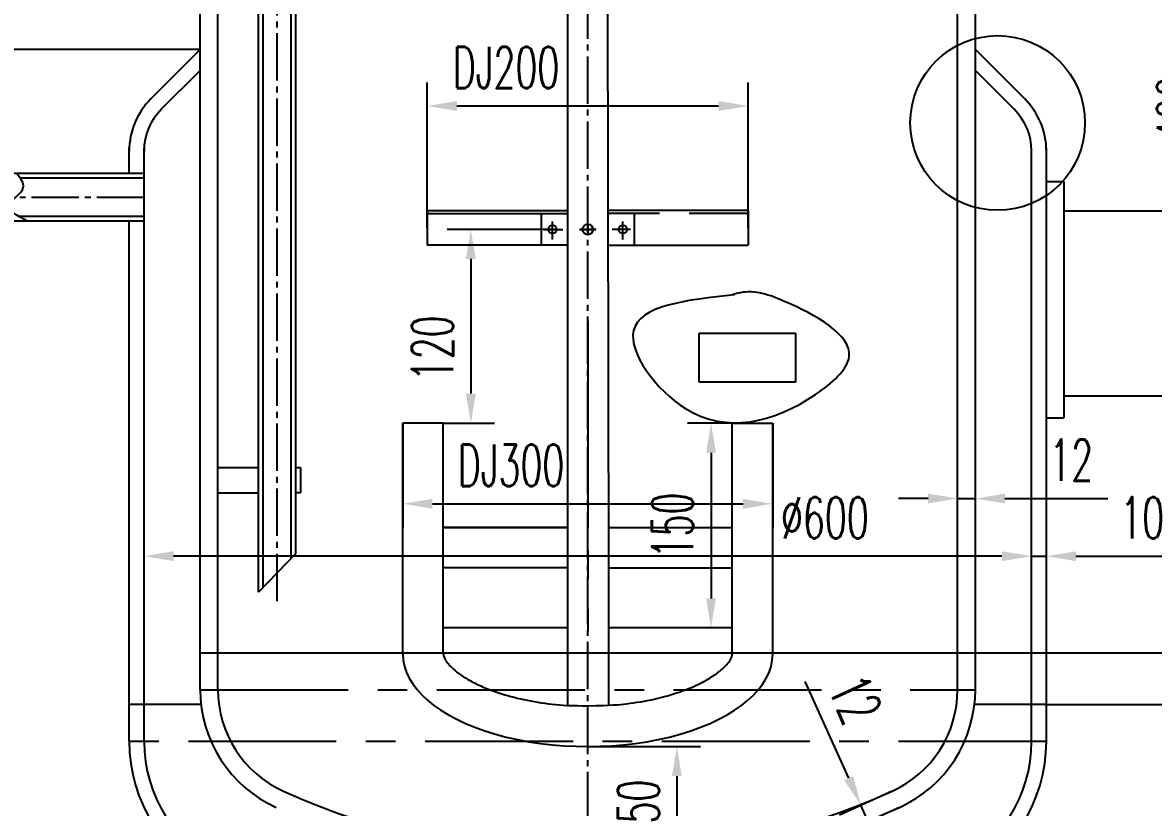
# Model space of a CAD drawing. Extents: x -80 to 3280, y -80 to 4672.
# Drawn here: x 540 to 1304, y 2695 to 3226 of the extents above; entities that cross this region are included whole.
import ezdxf

# ---------------------------------------------------------------- set-up
doc = ezdxf.new("R2010")
doc.units = 0
doc.header["$LTSCALE"] = 80
for name, pattern in [('CENT1', [0.85, 0.7, -0.05, 0.05, -0.05]), ('CENT2', [0.55, 0.4, -0.05, 0.05, -0.05]), ('CENTER', [2, 1.25, -0.25, 0.25, -0.25]), ('DASHED', [0.75, 0.5, -0.25])]:
    doc.linetypes.add(name, pattern=pattern)
doc.layers.get('0').update_dxf_attribs({"linetype": 'CONTINUOUS'})
doc.layers.get('DEFPOINTS').update_dxf_attribs({"linetype": 'CONTINUOUS'})
for name, color, linetype in [('1轮廓实线层', 7, 'CONTINUOUS'), ('2细线层', 3, 'CONTINUOUS'), ('3中心线层', 1, 'CENTER'), ('4虚线层', 6, 'DASHED'), ('5剖面线层', 2, 'CONTINUOUS'), ('7标注层', 4, 'CONTINUOUS'), ('8符号标注层', 31, 'CONTINUOUS'), ('A', 2, 'CONTINUOUS'), ('C1', 1, 'CENT1'), ('C2', 1, 'CENT2')]:
    doc.layers.add(name, color=color, linetype=linetype)
doc.styles.add('PC_TEXTSTYLE', font='romans.shx', dxfattribs={"width": 0.618, "bigfont": 'hzfs.shx'})
doc.dimstyles.new('TH_GBDIM', dxfattribs={"dimscale": 8, "dimtxt": 3.5, "dimasz": 2.5, "dimexe": 2, "dimexo": 0, "dimgap": 1.5, "dimtad": 1, "dimdec": 1, "dimzin": 0, "dimdsep": 46, "dimtxsty": 'PC_TEXTSTYLE', "dimcen": 2.5, "dimadec": 0, "dimazin": 0, "dimtfac": 0.714286, "dimtdec": 4, "dimtmove": 0, "dimatfit": 3, "dimfxl": 0, "dimtolj": 1, "dimtzin": 0, "dimarcsym": 0})

# ---------------------------------------------------------------- blocks, each defined once
blk = doc.blocks.new('*D9')
at = {"layer": '7标注层', "color": 0, "lineweight": -2, "ltscale": 2}
for p, q in [((797.08, 2954.7), (797.08, 2884.15)), ((1047.08, 2954.7), (1047.08, 2884.15)), ((817.08, 2900.15), (1027.08, 2900.15))]:
    blk.add_line(p, q, dxfattribs=at)
at = {"layer": '7标注层', "color": 0, "ltscale": 2}
for points in [[(817.08, 2903.48), (817.08, 2896.81), (797.08, 2900.15)], [(1027.08, 2903.48), (1027.08, 2896.81), (1047.08, 2900.15)]]:
    blk.add_solid(points, dxfattribs=at)
at = {"layer": 'DEFPOINTS', "color": 0, "ltscale": 2}
for p in [(797.08, 2954.7), (1047.08, 2954.7), (1047.08, 2900.15)]:
    blk.add_point(p, dxfattribs=at)
at = {"layer": '7标注层', "color": 3, "ltscale": 2, "insert": (870.24, 2926.15), "char_height": 28, "attachment_point": 5, "style": 'PC_TEXTSTYLE'}
blk.add_mtext('\\A1;DJ300{}{}', dxfattribs=at)
blk = doc.blocks.new('*D10')
at = {"layer": '7标注层', "color": 0, "lineweight": -2, "ltscale": 10}
for p, q in [((813.59, 3086.77), (813.59, 3185.2)), ((1030.54, 3086.77), (1030.54, 3185.2)), ((833.59, 3169.2), (1010.54, 3169.2))]:
    blk.add_line(p, q, dxfattribs=at)
at = {"layer": '7标注层', "color": 0, "ltscale": 10}
for points in [[(833.59, 3172.53), (833.59, 3165.87), (813.59, 3169.2)], [(1010.54, 3172.53), (1010.54, 3165.87), (1030.54, 3169.2)]]:
    blk.add_solid(points, dxfattribs=at)
at = {"layer": 'DEFPOINTS', "color": 0, "ltscale": 10}
for p in [(1030.54, 3169.2), (813.59, 3086.77), (1030.54, 3086.77)]:
    blk.add_point(p, dxfattribs=at)
at = {"layer": '7标注层', "color": 0, "ltscale": 10, "insert": (866.85, 3195.2), "char_height": 28, "attachment_point": 5, "style": 'PC_TEXTSTYLE'}
blk.add_mtext('\\A1;DJ200{}{}', dxfattribs=at)
blk = doc.blocks.new('*D11')
at = {"layer": '7标注层', "color": 0, "lineweight": -2, "ltscale": 10}
for p, q in [((901.02, 3085.72), (827.04, 3085.72)), ((843.04, 3065.72), (843.04, 2974.7)), ((824.42, 2954.7), (859.04, 2954.7))]:
    blk.add_line(p, q, dxfattribs=at)
at = {"layer": '7标注层', "color": 0, "ltscale": 10}
for points in [[(839.7, 3065.72), (846.37, 3065.72), (843.04, 3085.72)], [(839.7, 2974.7), (846.37, 2974.7), (843.04, 2954.7)]]:
    blk.add_solid(points, dxfattribs=at)
at = {"layer": 'DEFPOINTS', "color": 0, "ltscale": 10}
for p in [(901.02, 3085.72), (824.42, 2954.7), (843.04, 2954.7)]:
    blk.add_point(p, dxfattribs=at)
at = {"layer": '7标注层', "color": 0, "ltscale": 10, "insert": (817.04, 3005.29), "char_height": 28, "attachment_point": 5, "rotation": 90, "style": 'PC_TEXTSTYLE'}
blk.add_mtext('\\A1;120{}{}', dxfattribs=at)
blk = doc.blocks.new('25-10-2')
at = {"layer": '1轮廓实线层'}
blk.add_spline([(-16, -73.2), (-5.06, -60.88), (6.65, -70.42), (16.09, -66.11)], degree=3, dxfattribs=at)
at = {"layer": 'A'}
for p, q in [((-34, 0), (-35.45, -1.96)), ((-34, 0), (0, 0)), ((34.09, 0), (0, 0)), ((34.09, 0), (35.54, -1.96)), ((-57.5, -2), (0, -2)), ((-57.5, -12), (-57.5, -2)), ((57.59, -2), (0, -2)), ((57.59, -12), (57.59, -2)), ((-57.5, -12), (0, -12)), ((-16, -152), (-16, -11.86)), ((57.59, -12), (0, -12)), ((16.09, -152), (16.09, -11.86)), ((-13, -152), (-13, -67.69)), ((13.09, -152), (13.09, -68.33))]:
    blk.add_line(p, q, dxfattribs=at)
at = {"layer": 'C2'}
for p, q in [((-42.5, -17.72), (-42.5, 0)), ((0, -152), (0, 6.26)), ((42.59, -17.72), (42.59, 0))]:
    blk.add_line(p, q, dxfattribs=at)
blk = doc.blocks.new('*D52')
at = {"layer": '7标注层', "color": 0, "lineweight": -2, "ltscale": 10}
for p, q in [((1188.08, 3257.37), (1533.44, 3257.37)), ((1517.44, 3237.37), (1517.44, 2819.37)), ((1184.08, 2799.37), (1533.44, 2799.37))]:
    blk.add_line(p, q, dxfattribs=at)
at = {"layer": '7标注层', "color": 0, "ltscale": 10}
for points in [[(1514.11, 3237.37), (1520.77, 3237.37), (1517.44, 3257.37)], [(1514.11, 2819.37), (1520.77, 2819.37), (1517.44, 2799.37)]]:
    blk.add_solid(points, dxfattribs=at)
at = {"layer": 'DEFPOINTS', "color": 0, "ltscale": 10}
for p in [(1188.08, 3257.37), (1184.08, 2799.37), (1517.44, 2799.37)]:
    blk.add_point(p, dxfattribs=at)
at = {"layer": '7标注层', "color": 0, "ltscale": 10, "insert": (1491.44, 3028.37), "char_height": 28, "attachment_point": 5, "rotation": 90, "style": 'PC_TEXTSTYLE'}
blk.add_mtext('\\A1;458', dxfattribs=at)
blk = doc.blocks.new('*D53')
at = {"layer": '7标注层', "color": 0, "lineweight": -2, "ltscale": 10}
for p, q in [((1252.08, 3367.37), (1617.55, 3367.37)), ((1601.55, 3347.37), (1601.55, 2784.37)), ((1232.08, 2764.37), (1617.55, 2764.37))]:
    blk.add_line(p, q, dxfattribs=at)
at = {"layer": '7标注层', "color": 0, "ltscale": 10}
for points in [[(1598.21, 3347.37), (1604.88, 3347.37), (1601.55, 3367.37)], [(1598.21, 2784.37), (1604.88, 2784.37), (1601.55, 2764.37)]]:
    blk.add_solid(points, dxfattribs=at)
at = {"layer": 'DEFPOINTS', "color": 0, "ltscale": 10}
for p in [(1252.08, 3367.37), (1232.08, 2764.37), (1601.55, 2764.37)]:
    blk.add_point(p, dxfattribs=at)
at = {"layer": '7标注层', "color": 0, "ltscale": 10, "insert": (1575.55, 3065.87), "char_height": 28, "attachment_point": 5, "rotation": 90, "style": 'PC_TEXTSTYLE'}
blk.add_mtext('\\A1;603', dxfattribs=at)
blk = doc.blocks.new('*D54')
at = {"layer": '7标注层', "color": 0, "lineweight": -2, "ltscale": 10}
for p, q in [((922.08, 3649.37), (1711.46, 3649.37)), ((1695.46, 3629.37), (1695.46, 2658.44)), ((922.08, 2638.44), (1711.46, 2638.44))]:
    blk.add_line(p, q, dxfattribs=at)
at = {"layer": '7标注层', "color": 0, "ltscale": 10}
for points in [[(1692.13, 3629.37), (1698.79, 3629.37), (1695.46, 3649.37)], [(1692.13, 2658.44), (1698.79, 2658.44), (1695.46, 2638.44)]]:
    blk.add_solid(points, dxfattribs=at)
at = {"layer": 'DEFPOINTS', "color": 0, "ltscale": 10}
for p in [(922.08, 3649.37), (922.08, 2638.44), (1695.46, 2638.44)]:
    blk.add_point(p, dxfattribs=at)
at = {"layer": '7标注层', "color": 0, "ltscale": 10, "insert": (1669.46, 3143.91), "char_height": 28, "attachment_point": 5, "rotation": 90, "style": 'PC_TEXTSTYLE'}
blk.add_mtext('\\A1;1000{}{}', dxfattribs=at)
blk = doc.blocks.new('*D55')
at = {"layer": '7标注层', "color": 0, "lineweight": -2, "ltscale": 10}
for p, q in [((1252.08, 3367.37), (1362.77, 3367.37)), ((1346.77, 3347.37), (1346.77, 2987.22)), ((1343.86, 2967.22), (1362.77, 2967.22))]:
    blk.add_line(p, q, dxfattribs=at)
at = {"layer": '7标注层', "color": 0, "ltscale": 10}
for points in [[(1343.44, 3347.37), (1350.11, 3347.37), (1346.77, 3367.37)], [(1343.44, 2987.22), (1350.11, 2987.22), (1346.77, 2967.22)]]:
    blk.add_solid(points, dxfattribs=at)
at = {"layer": 'DEFPOINTS', "color": 0, "ltscale": 10}
for p in [(1252.08, 3367.37), (1343.86, 2967.22), (1346.77, 2967.22)]:
    blk.add_point(p, dxfattribs=at)
at = {"layer": '7标注层', "color": 0, "ltscale": 10, "insert": (1320.77, 3167.3), "char_height": 28, "attachment_point": 5, "rotation": 90, "style": 'PC_TEXTSTYLE'}
blk.add_mtext('\\A1;400', dxfattribs=at)
blk = doc.blocks.new('*D56')
at = {"layer": '7标注层', "color": 0, "lineweight": -2, "ltscale": 10}
for p, q in [((1172.08, 2903.66), (1172.08, 2919.66)), ((1184.08, 2903.66), (1184.08, 2919.66)), ((1152.08, 2903.66), (1132.08, 2903.66)), ((1172.08, 2903.66), (1184.08, 2903.66)), ((1204.08, 2903.66), (1273.62, 2903.66))]:
    blk.add_line(p, q, dxfattribs=at)
at = {"layer": '7标注层', "color": 0, "ltscale": 10}
for points in [[(1152.08, 2907), (1152.08, 2900.33), (1172.08, 2903.66)], [(1204.08, 2907), (1204.08, 2900.33), (1184.08, 2903.66)]]:
    blk.add_solid(points, dxfattribs=at)
at = {"layer": 'DEFPOINTS', "color": 0, "ltscale": 10}
for p in [(1172.08, 2903.66), (1184.08, 2903.66), (1184.08, 2903.66)]:
    blk.add_point(p, dxfattribs=at)
at = {"layer": '7标注层', "color": 0, "ltscale": 10, "insert": (1248.85, 2929.66), "char_height": 28, "attachment_point": 5, "style": 'PC_TEXTSTYLE'}
blk.add_mtext('\\A1;12', dxfattribs=at)
blk = doc.blocks.new('*D57')
at = {"layer": '7标注层', "color": 0, "lineweight": -2, "ltscale": 10}
for p, q in [((1222.08, 2864.68), (1222.08, 2880.68)), ((1232.08, 2855.93), (1232.08, 2880.68)), ((1202.08, 2864.68), (1182.08, 2864.68)), ((1222.08, 2864.68), (1232.08, 2864.68)), ((1252.08, 2864.68), (1321.62, 2864.68))]:
    blk.add_line(p, q, dxfattribs=at)
at = {"layer": '7标注层', "color": 0, "ltscale": 10}
for points in [[(1202.08, 2868.02), (1202.08, 2861.35), (1222.08, 2864.68)], [(1252.08, 2868.02), (1252.08, 2861.35), (1232.08, 2864.68)]]:
    blk.add_solid(points, dxfattribs=at)
at = {"layer": 'DEFPOINTS', "color": 0, "ltscale": 10}
for p in [(1222.08, 2864.68), (1232.08, 2864.68), (1232.08, 2855.93)]:
    blk.add_point(p, dxfattribs=at)
at = {"layer": '7标注层', "color": 0, "ltscale": 10, "insert": (1296.85, 2890.68), "char_height": 28, "attachment_point": 5, "style": 'PC_TEXTSTYLE'}
blk.add_mtext('\\A1;10', dxfattribs=at)
blk = doc.blocks.new('*D59')
at = {"layer": '7标注层', "color": 0, "lineweight": -2, "ltscale": 10}
for p, q in [((1098.51, 2714.43), (1068.95, 2779.83)), ((1127.75, 2705.7), (1092.17, 2689.61)), ((1132.7, 2694.76), (1097.11, 2678.68)), ((1111.69, 2685.27), (1106.75, 2696.2)), ((1119.93, 2667.04), (1128.17, 2648.82))]:
    blk.add_line(p, q, dxfattribs=at)
at = {"layer": '7标注层', "color": 0, "ltscale": 10}
for points in [[(1101.55, 2715.8), (1095.47, 2713.06), (1106.75, 2696.2)], [(1122.97, 2668.42), (1116.89, 2665.67), (1111.69, 2685.27)]]:
    blk.add_solid(points, dxfattribs=at)
at = {"layer": 'DEFPOINTS', "color": 0, "ltscale": 10}
for p in [(1127.75, 2705.7), (1132.7, 2694.76), (1111.69, 2685.27)]:
    blk.add_point(p, dxfattribs=at)
at = {"layer": '7标注层', "color": 0, "ltscale": 10, "insert": (1102.84, 2767.97), "char_height": 28, "attachment_point": 5, "rotation": 294.32298, "style": 'PC_TEXTSTYLE'}
blk.add_mtext('\\A1;12', dxfattribs=at)
blk = doc.blocks.new('*D61')
at = {"layer": '2细线层', "color": 0, "lineweight": -2, "ltscale": 10}
for p, q in [((622.08, 2853.79), (622.08, 2880.68)), ((1222.08, 2855.93), (1222.08, 2880.68)), ((1202.08, 2864.68), (642.08, 2864.68))]:
    blk.add_line(p, q, dxfattribs=at)
at = {"layer": '2细线层', "color": 0, "ltscale": 10}
for points in [[(642.08, 2868.02), (642.08, 2861.35), (622.08, 2864.68)], [(1202.08, 2868.02), (1202.08, 2861.35), (1222.08, 2864.68)]]:
    blk.add_solid(points, dxfattribs=at)
at = {"layer": 'DEFPOINTS', "color": 0, "ltscale": 10}
for p in [(622.08, 2864.68), (622.08, 2853.79), (1222.08, 2855.93)]:
    blk.add_point(p, dxfattribs=at)
at = {"layer": '2细线层', "color": 0, "ltscale": 10, "insert": (1082.34, 2890.68), "char_height": 28, "attachment_point": 5, "style": 'PC_TEXTSTYLE'}
blk.add_mtext('\\A1;%%c600{}{}', dxfattribs=at)
blk = doc.blocks.new('*D64')
at = {"layer": '2细线层', "color": 0, "lineweight": -2, "ltscale": 10}
for p, q in [((660.08, 3207.37), (414.59, 3207.37)), ((430.59, 3187.37), (430.59, 3127.37)), ((482.08, 3107.37), (414.59, 3107.37))]:
    blk.add_line(p, q, dxfattribs=at)
at = {"layer": '2细线层', "color": 0, "ltscale": 10}
for points in [[(427.25, 3187.37), (433.92, 3187.37), (430.59, 3207.37)], [(427.25, 3127.37), (433.92, 3127.37), (430.59, 3107.37)]]:
    blk.add_solid(points, dxfattribs=at)
at = {"layer": 'DEFPOINTS', "color": 0, "ltscale": 10}
for p in [(660.08, 3207.37), (430.59, 3107.37), (482.08, 3107.37)]:
    blk.add_point(p, dxfattribs=at)
at = {"layer": '2细线层', "color": 0, "ltscale": 10, "insert": (404.59, 3157.37), "char_height": 28, "attachment_point": 5, "rotation": 90, "style": 'PC_TEXTSTYLE'}
blk.add_mtext('\\A1;100', dxfattribs=at)
blk = doc.blocks.new('*D65')
at = {"layer": '2细线层', "color": 0, "lineweight": -2, "ltscale": 10}
for p, q in [((922.08, 2735.95), (998.29, 2735.95)), ((982.29, 2715.95), (982.29, 2681.37)), ((922.08, 2661.37), (998.29, 2661.37))]:
    blk.add_line(p, q, dxfattribs=at)
at = {"layer": '2细线层', "color": 0, "ltscale": 10}
for points in [[(978.96, 2715.95), (985.62, 2715.95), (982.29, 2735.95)], [(978.96, 2681.37), (985.62, 2681.37), (982.29, 2661.37)]]:
    blk.add_solid(points, dxfattribs=at)
at = {"layer": 'DEFPOINTS', "color": 0, "ltscale": 10}
for p in [(922.08, 2735.95), (922.08, 2661.37), (982.29, 2661.37)]:
    blk.add_point(p, dxfattribs=at)
at = {"layer": '2细线层', "color": 0, "ltscale": 10, "insert": (956.29, 2698.66), "char_height": 28, "attachment_point": 5, "rotation": 90, "style": 'PC_TEXTSTYLE'}
blk.add_mtext('\\A1;50{}{}', dxfattribs=at)
blk = doc.blocks.new('*D66')
at = {"layer": '2细线层', "color": 0, "lineweight": -2, "ltscale": 10}
for p, q in [((1019.73, 2954.7), (989.39, 2954.7)), ((1005.39, 2934.7), (1005.39, 2836.16)), ((1019.73, 2816.16), (989.39, 2816.16))]:
    blk.add_line(p, q, dxfattribs=at)
at = {"layer": '2细线层', "color": 0, "ltscale": 10}
for points in [[(1002.06, 2934.7), (1008.73, 2934.7), (1005.39, 2954.7)], [(1002.06, 2836.16), (1008.73, 2836.16), (1005.39, 2816.16)]]:
    blk.add_solid(points, dxfattribs=at)
at = {"layer": 'DEFPOINTS', "color": 0, "ltscale": 10}
for p in [(1019.73, 2954.7), (1005.39, 2816.16), (1019.73, 2816.16)]:
    blk.add_point(p, dxfattribs=at)
at = {"layer": '2细线层', "color": 0, "ltscale": 10, "insert": (979.39, 2885.43), "char_height": 28, "attachment_point": 5, "rotation": 90, "style": 'PC_TEXTSTYLE'}
blk.add_mtext('\\A1;150{}{}', dxfattribs=at)

msp = doc.modelspace()

# ---------------------------------------------------------------- linework, layer by layer
for p, q in [((660.08, 2774.37), (660.08, 3257.37)), ((1184.08, 2774.37), (1184.08, 3257.37)), ((672.08, 2774.37), (672.08, 3237.37)), ((1172.08, 2774.37), (1172.08, 3237.37)), ((626.72, 3174.02), (660.08, 3207.37)), ((1217.43, 3174.02), (1184.08, 3207.37)), ((633.79, 3166.95), (660.08, 3193.23)), ((1210.36, 3166.95), (1184.08, 3193.23)), ((612.08, 3123.47), (612.08, 3140.91)), ((622.08, 2739.37), (622.08, 3140.9)), ((1222.08, 2739.37), (1222.08, 3140.9)), ((1232.08, 2739.37), (1232.08, 3140.91)), ((612.08, 2739.37), (612.08, 3091.37)), ((660.08, 2799.37), (1184.08, 2799.37)), ((612.08, 2739.37), (612.08, 2764.37)), ((660.65, 2764.37), (612.08, 2764.37)), ((622.08, 2739.37), (622.08, 2764.37)), ((1232.08, 2764.37), (1183.5, 2764.37))]:
    msp.add_line(p, q)
for centre, radius, start, end in [((662.08, 3138.66), 50, 135, 180), ((1182.08, 3138.66), 50, 0, 45), ((662.08, 3138.66), 40, 135, 180), ((1182.08, 3138.66), 40, 0, 45), ((747.44, 2774.37), 87.37, 180, 245.67703), ((747.44, 2774.37), 75.37, 180, 245.67703), ((1096.71, 2774.37), 75.37, 294.32297, 0), ((1096.71, 2774.37), 87.37, 294.32297, 0), ((716.46, 2739.37), 104.38, 180, 244.9831), ((716.46, 2739.37), 94.38, 180, 244.9831), ((1127.69, 2739.37), 94.38, 295.01689, 360), ((1127.69, 2739.37), 104.38, 295.0169, 360), ((922.08, 3160.73), 499.36, 245.67703, 294.32297), ((922.08, 3160.73), 511.36, 277.57942, 294.32297)]:
    msp.add_arc(centre, radius, start, end)
at = {"layer": '1轮廓实线层', "ltscale": 10}
for p, q in [((699.58, 2907.52), (699.19, 2907.52)), ((727.85, 2907.52), (724.61, 2907.52))]:
    msp.add_line(p, q, dxfattribs=at)
at = {"layer": '1轮廓实线层', "ltscale": 14}
for centre, radius in [((922.08, 3085.72), 3.57), ((945.78, 3085.72), 2.86)]:
    msp.add_circle(centre, radius, dxfattribs=at)
at = {"layer": '3中心线层'}
for p, q in [((922.08, 3023.84), (922.08, 2873.84)), ((922.08, 2988.84), (922.08, 2813.84)), ((660.08, 2774.37), (1184.08, 2774.37)), ((1232.08, 2739.37), (612.08, 2739.37))]:
    msp.add_line(p, q, dxfattribs=at)
at = {"layer": '4虚线层'}
for p, q in [((1030.54, 3096.41), (935.66, 3096.41)), ((953.44, 3096.41), (953.44, 3075.03))]:
    msp.add_line(p, q, dxfattribs=at)
at = {"layer": '5剖面线层'}
for p, q in [((908.47, 3709.82), (908.47, 2856.73)), ((934.77, 3695.02), (936.02, 2856.73)), ((813.59, 3098.61), (908.47, 3098.61)), ((813.59, 3098.61), (813.59, 3075.03)), ((813.59, 3096.41), (908.47, 3096.41)), ((890.51, 3096.41), (890.51, 3075.03)), ((1030.54, 3098.61), (935.66, 3098.61)), ((1030.54, 3098.61), (1030.54, 3075.03)), ((908.47, 3075.03), (813.59, 3075.03)), ((935.69, 3075.03), (1030.54, 3075.03)), ((935.98, 2884.07), (936.15, 2763.92)), ((908.47, 2856.73), (908.47, 2763.71)), ((908.47, 2736.32), (908.47, 2736.24)), ((936.19, 2736.35), (936.19, 2736.26))]:
    msp.add_line(p, q, dxfattribs=at)
at = {"layer": '5剖面线层', "ltscale": 10}
for p, q in [((612.08, 3123.47), (612.08, 3127.3)), ((997.46, 3015.6), (1062.47, 3015.6)), ((997.46, 2982.49), (997.46, 3015.6)), ((1062.47, 3015.6), (1062.47, 2982.49)), ((1062.47, 2982.49), (997.46, 2982.49)), ((672.08, 2924.77), (699.19, 2924.77)), ((724.48, 2924.77), (727.85, 2924.77)), ((727.85, 2924.77), (727.85, 2907.52)), ((672.08, 2907.52), (699.19, 2907.52)), ((724.61, 2866.46), (699.58, 2840.39)), ((908.47, 2816.16), (824.42, 2816.16)), ((1019.73, 2816.16), (936.08, 2816.16))]:
    msp.add_line(p, q, dxfattribs=at)
at = {"layer": '5剖面线层'}
msp.add_circle((898.17, 3085.72), 2.86, dxfattribs=at)
at = {"layer": '7标注层', "ltscale": 10}
msp.add_spline([(1021.16, 3041.54), (952.97, 3017.25), (988.08, 2964.63), (1075.93, 2974.05), (1098.8, 2999.71), (1055.59, 3036.82), (1025.21, 3042.89), (1019.81, 3041.54)], degree=3, dxfattribs=at)
at = {"layer": '8符号标注层', "ltscale": 10}
msp.add_circle((1199.12, 3157.73), 59.07, dxfattribs=at)
at = {"layer": 'A'}
for p, q in [((699.58, 2840.39), (699.58, 3704)), ((724.61, 2866.46), (724.61, 3704.06)), ((702.58, 2843.52), (702.58, 3663.89)), ((721.61, 2863.33), (721.61, 3662.45)), ((1232.08, 3118.22), (1243.86, 3118.22)), ((1243.86, 3118.22), (1243.86, 2958.22)), ((1243.86, 3098.22), (1343.86, 3098.22)), ((925.06, 3085.72), (918.73, 3085.72)), ((922.03, 3082.15), (922.03, 3082.06)), ((922.06, 3082.15), (922.06, 3082.06)), ((922.06, 3082.15), (922.06, 3082.06)), ((922.09, 3082.15), (922.09, 3082.06)), ((1243.86, 2973.22), (1403.86, 2973.22)), ((824.42, 2954.7), (797.08, 2954.7)), ((1019.73, 2954.7), (1047.08, 2954.7)), ((1232.08, 2958.22), (1243.86, 2958.22))]:
    msp.add_line(p, q, dxfattribs=at)
at = {"layer": 'A', "ltscale": 2}
for p, q in [((797.08, 2798.45), (797.08, 2954.7)), ((824.42, 2798.45), (824.42, 2954.7)), ((1019.73, 2798.45), (1019.73, 2954.7)), ((1047.08, 2798.45), (1047.08, 2954.7)), ((908.47, 2884.07), (824.42, 2884.07)), ((824.42, 2884.07), (908.47, 2884.07)), ((935.98, 2884.07), (1019.73, 2884.07)), ((908.47, 2856.73), (824.42, 2856.73)), ((936.02, 2856.73), (1019.73, 2856.73))]:
    msp.add_line(p, q, dxfattribs=at)
msp.add_ellipse((922.08, 2798.45), major_axis=(-125, 0), ratio=0.5, start_param=0, end_param=3.141593, dxfattribs=at)
for points, knots in [([(824.42, 2798.45), (824.42, 2798.24), (824.44, 2798.03), (824.52, 2797.54), (824.58, 2797.25), (824.81, 2796.54), (824.98, 2796.12), (825.46, 2795.12), (825.79, 2794.54), (826.64, 2793.26), (827.17, 2792.54), (828.47, 2791), (829.24, 2790.18), (831.48, 2788.03), (833.11, 2786.66), (836.93, 2783.86), (839.13, 2782.43), (844.06, 2779.62), (846.78, 2778.23), (852.71, 2775.57), (855.9, 2774.3), (862.7, 2771.91), (866.3, 2770.8), (875.79, 2768.25), (881.91, 2766.95), (894.63, 2764.91), (901.23, 2764.18), (909.1, 2763.67), (910.27, 2763.61), (922.08, 2763.55)], [0, 0, 0, 0, 0.07996, 0.07996, 0.15992, 0.15992, 0.23988, 0.23988, 0.319841, 0.319841, 0.399801, 0.399801, 0.479761, 0.479761, 0.599464, 0.599464, 0.719168, 0.719168, 0.838872, 0.838872, 0.958575, 0.958575, 1.078279, 1.078279, 1.260792, 1.260792, 1.443305, 1.443305, 1.475087, 1.475087, 1.475087, 1.475087]), ([(922.08, 2763.55), (938.18, 2763.82), (943.25, 2764.25), (954.73, 2765.64), (961.08, 2766.73), (973.11, 2769.41), (978.8, 2771.02), (989.26, 2774.61), (994.03, 2776.61), (1001.3, 2780.24), (1004.07, 2781.84), (1008.91, 2785.01), (1010.98, 2786.59), (1014.06, 2789.3), (1015.2, 2790.46), (1017.04, 2792.58), (1017.73, 2793.54), (1018.67, 2795.06), (1018.97, 2795.65), (1019.39, 2796.65), (1019.52, 2797.06), (1019.68, 2797.72), (1019.71, 2797.98), (1019.73, 2798.3), (1019.73, 2798.38), (1019.73, 2798.45)], [1.669752, 1.669752, 1.669752, 1.669752, 1.808331, 1.808331, 1.990844, 1.990844, 2.173358, 2.173358, 2.355871, 2.355871, 2.490203, 2.490203, 2.624535, 2.624535, 2.733119, 2.733119, 2.841702, 2.841702, 2.932072, 2.932072, 3.022441, 3.022441, 3.112811, 3.112811, 3.141587, 3.141587, 3.141587, 3.141587])]:
    msp.add_open_spline(points, degree=3, knots=knots, dxfattribs=at)
at = {"layer": 'C1'}
for p, q in [((922.06, 3089.29), (922.06, 3082.15)), ((922.06, 3089.29), (922.06, 3082.15)), ((916.46, 3085.72), (927.11, 3085.72)), ((927.67, 3085.72), (917.02, 3085.72))]:
    msp.add_line(p, q, dxfattribs=at)
at = {"layer": 'C2'}
for p, q in [((922.08, 2554.73), (922.08, 4520.47)), ((712.08, 2834.36), (712.08, 3742.81)), ((898.17, 3078.95), (898.17, 3091.08)), ((945.78, 3078.95), (945.78, 3091.08)), ((892.89, 3085.72), (905.29, 3085.72)), ((951.05, 3085.72), (938.66, 3085.72))]:
    msp.add_line(p, q, dxfattribs=at)

# ---------------------------------------------------------------- block references
at = {"layer": '5剖面线层', "ltscale": 10, "rotation": 90}
msp.add_blockref('25-10-2', (470.08, 3107.37), dxfattribs=at)

# ---------------------------------------------------------------- dimensions: what is measured, and where the dimension line sits
at = {"layer": '2细线层', "ltscale": 10}
dim = msp.add_linear_dim(base=(430.59, 3107.37), p1=(660.08, 3207.37), p2=(482.08, 3107.37), angle=90, dimstyle='TH_GBDIM', override={"dimdec": 0, "dimzin": 8, "dimtdec": 0}, dxfattribs=at)
dim.commit()
dim.dimension.update_dxf_attribs({"geometry": '*D64', "text_midpoint": (404.59, 3157.37)})
for base, p1, p2, text, picture, middle in [((1005.39, 2816.16), (1019.73, 2954.7), (1019.73, 2816.16), '150{}{}', '*D66', (979.39, 2885.43)), ((982.29, 2661.37), (922.08, 2735.95), (922.08, 2661.37), '50{}{}', '*D65', (956.29, 2698.66))]:
    dim = msp.add_linear_dim(base=base, p1=p1, p2=p2, angle=90, text=text, dimstyle='TH_GBDIM', override={"dimgap": 1.5, "dimtad": 1, "dimjust": 0, "dimdec": 0, "dimlfac": 1, "dimzin": 8, "dimse1": 0, "dimse2": 0, "dimsd1": 0, "dimsd2": 0, "dimtdec": 0}, dxfattribs=at)
    dim.commit()
    dim.dimension.update_dxf_attribs({"geometry": picture, "text_midpoint": middle})
dim = msp.add_linear_dim(base=(622.08, 2864.68), p1=(1222.08, 2855.93), p2=(622.08, 2853.79), text='%%c<>{}{}', dimstyle='TH_GBDIM', override={"dimgap": 1.5, "dimtad": 1, "dimjust": 0, "dimdec": 0, "dimlfac": 1, "dimzin": 8, "dimse1": 0, "dimse2": 0, "dimsd1": 0, "dimsd2": 0, "dimtdec": 0}, dxfattribs=at)
dim.commit()
dim.dimension.update_dxf_attribs({"geometry": '*D61', "text_midpoint": (1082.34, 2864.68), "dimtype": 160})
at = {"layer": '7标注层', "ltscale": 10}
dim = msp.add_linear_dim(base=(1695.46, 2638.44), p1=(922.08, 3649.37), p2=(922.08, 2638.44), angle=90, text='1000{}{}', dimstyle='TH_GBDIM', override={"dimgap": 1.5, "dimtad": 1, "dimjust": 0, "dimdec": 0, "dimlfac": 1, "dimzin": 8, "dimse1": 0, "dimse2": 0, "dimsd1": 0, "dimsd2": 0, "dimtdec": 0}, dxfattribs=at)
dim.commit()
dim.dimension.update_dxf_attribs({"geometry": '*D54', "text_midpoint": (1669.46, 3143.91)})
for base, p1, p2, picture, middle in [((1601.55, 2764.37), (1252.08, 3367.37), (1232.08, 2764.37), '*D53', (1575.55, 3065.87)), ((1346.77, 2967.22), (1252.08, 3367.37), (1343.86, 2967.22), '*D55', (1320.77, 3167.3)), ((1517.44, 2799.37), (1188.08, 3257.37), (1184.08, 2799.37), '*D52', (1491.44, 3028.37))]:
    dim = msp.add_linear_dim(base=base, p1=p1, p2=p2, angle=90, dimstyle='TH_GBDIM', override={"dimdec": 0, "dimzin": 8, "dimtdec": 0}, dxfattribs=at)
    dim.commit()
    dim.dimension.update_dxf_attribs({"geometry": picture, "text_midpoint": middle})
for base, p1, p2, angle, text, picture, middle in [((1030.54, 3169.2), (813.59, 3086.77), (1030.54, 3086.77), 180, 'DJ200{}{}', '*D10', (866.85, 3169.2)), ((843.04, 2954.7), (901.02, 3085.72), (824.42, 2954.7), 90, '120{}{}', '*D11', (843.04, 3005.29))]:
    dim = msp.add_linear_dim(base=base, p1=p1, p2=p2, angle=angle, text=text, dimstyle='TH_GBDIM', override={"dimgap": 1.5, "dimtad": 1, "dimjust": 0, "dimdec": 1, "dimlfac": 1, "dimse1": 0, "dimse2": 0, "dimsd1": 0, "dimsd2": 0}, dxfattribs=at)
    dim.commit()
    dim.dimension.update_dxf_attribs({"geometry": picture, "text_midpoint": middle, "dimtype": 160})
at = {"layer": '7标注层', "ltscale": 2}
dim = msp.add_linear_dim(base=(1047.08, 2900.15), p1=(797.08, 2954.7), p2=(1047.08, 2954.7), text='DJ300{}{}', dimstyle='TH_GBDIM', override={"dimgap": 1.5, "dimtad": 1, "dimjust": 0, "dimse1": 0, "dimse2": 0, "dimsd1": 0, "dimsd2": 0, "dimclrt": 3, "dimtvp": 0}, dxfattribs=at)
dim.commit()
dim.dimension.update_dxf_attribs({"geometry": '*D9', "text_midpoint": (870.24, 2900.15), "dimtype": 160})
at = {"layer": '7标注层', "ltscale": 10}
for base, p1, p2, picture, middle in [((1184.08, 2903.66), (1172.08, 2903.66), (1184.08, 2903.66), '*D56', (1248.85, 2929.66)), ((1232.08, 2864.68), (1222.08, 2864.68), (1232.08, 2855.93), '*D57', (1296.85, 2890.68))]:
    dim = msp.add_linear_dim(base=base, p1=p1, p2=p2, dimstyle='TH_GBDIM', override={"dimdec": 0, "dimzin": 8, "dimtdec": 0}, dxfattribs=at)
    dim.commit()
    dim.dimension.update_dxf_attribs({"geometry": picture, "text_midpoint": middle})
dim = msp.add_linear_dim(base=(1111.69, 2685.27), p1=(1127.75, 2705.7), p2=(1132.7, 2694.76), angle=294.32298, dimstyle='TH_GBDIM', override={"dimdec": 0, "dimzin": 8, "dimtdec": 0}, dxfattribs=at)
dim.commit()
dim.dimension.update_dxf_attribs({"geometry": '*D59', "text_midpoint": (1079.15, 2757.26), "dimtype": 161})

doc.saveas('drawing.dxf')
